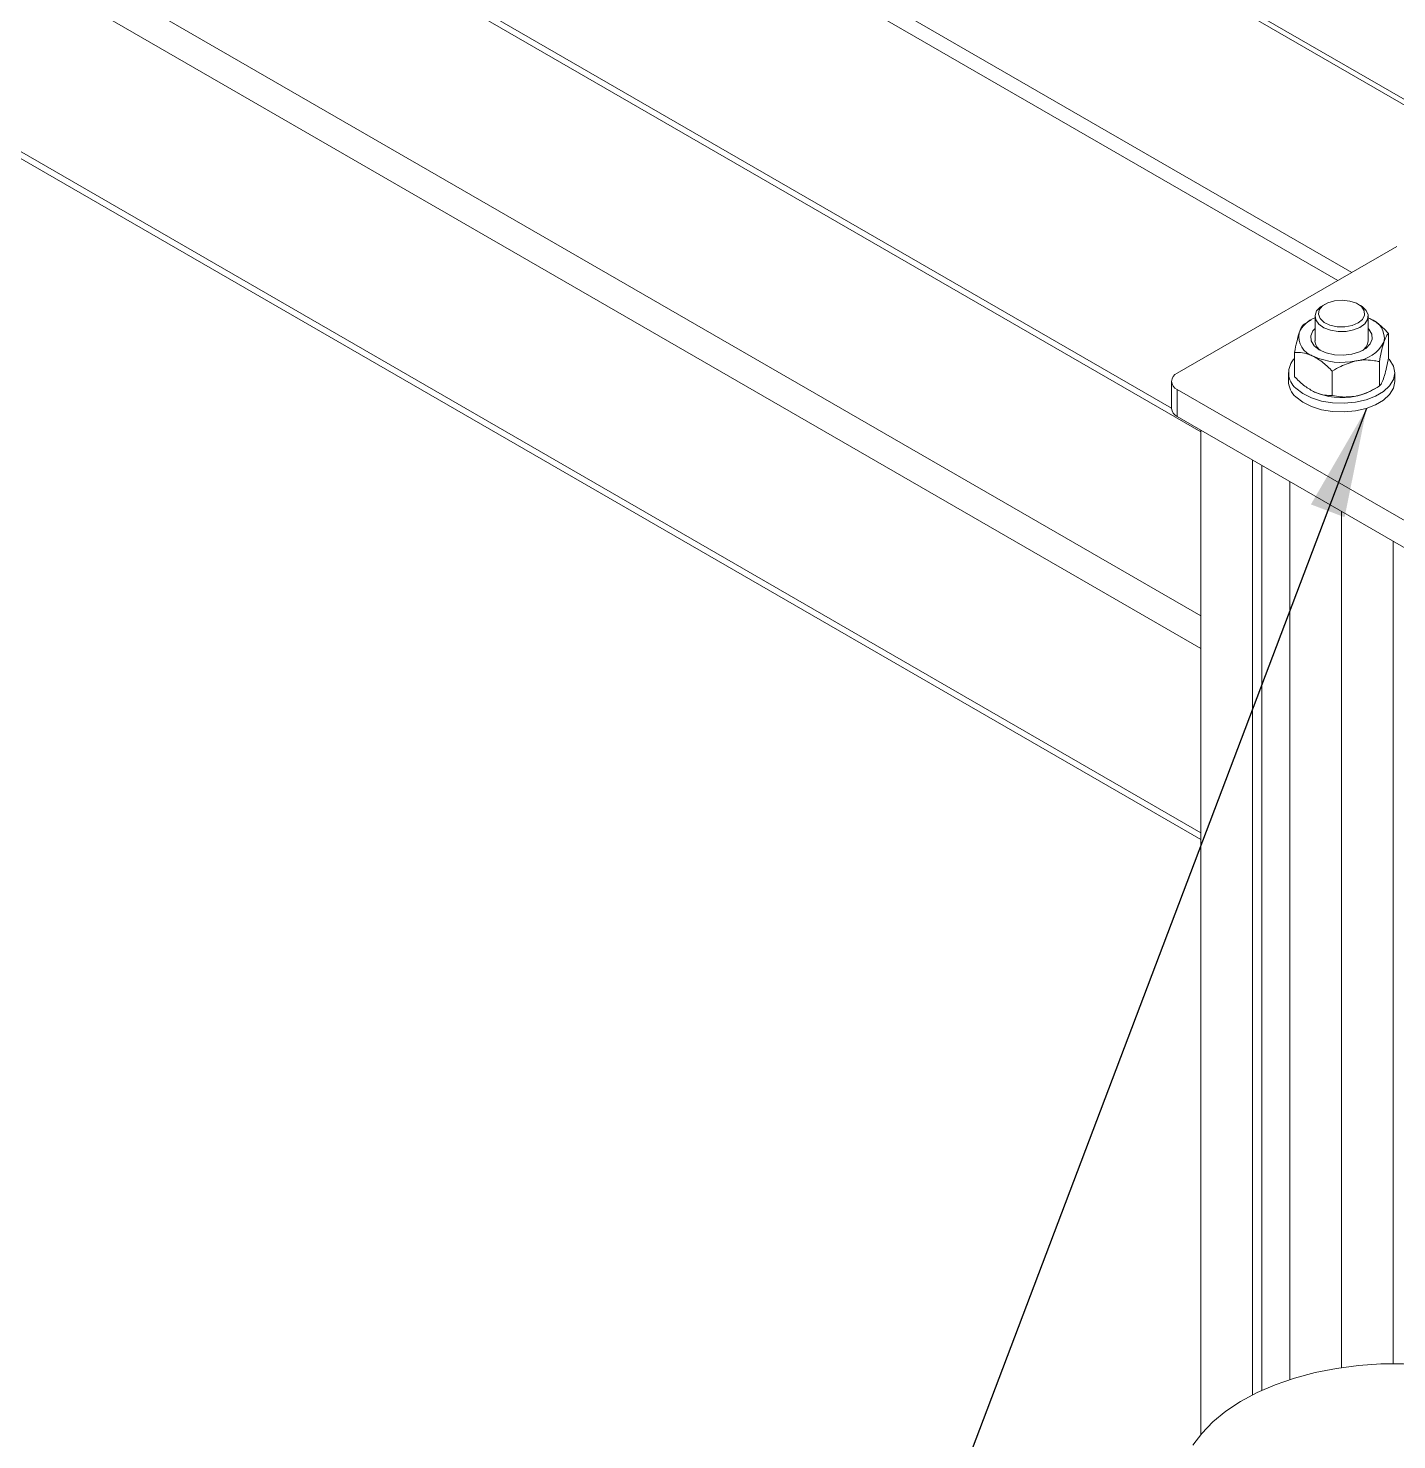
# Model space of a CAD drawing. Header units: millimetres. Extents: x 15 to 589, y 5 to 415.
# Drawn here: x 148.37 to 189.6, y 191.28 to 233.82 of the extents above; entities that cross this region are included whole.
import ezdxf

# ---------------------------------------------------------------- set-up
doc = ezdxf.new("R2010")
doc.units = ezdxf.units.MM
doc.dimstyles.new('SLDDIMSTYLE0', dxfattribs={"dimtxt": 0.18, "dimasz": 3.302, "dimexe": 0, "dimexo": 0.0625, "dimgap": 0, "dimtad": 0, "dimtih": 1, "dimtoh": 1, "dimdec": 0, "dimrnd": 1e-09, "dimzin": 0, "dimdsep": 46, "dimtxsty": 'Standard', "dimsah": 1, "dimcen": 0.09, "dimadec": 0, "dimazin": 0, "dimtfac": 3.302, "dimtdec": 0, "dimtofl": 0, "dimtmove": 0, "dimatfit": 3, "dimfxl": 1, "dimfrac": 2, "dimtolj": 1, "dimtzin": 0, "dimarcsym": 0})

msp = doc.modelspace()

# ---------------------------------------------------------------- linework, layer by layer
at = {"color": 8, "linetype": 'Continuous', "lineweight": 15}
for p, q in [((130.189, 266.094), (192.027, 230.395)), ((130.189, 265.931), (192.355, 230.043)), ((183.69, 221.655), (126.797, 254.499)), ((183.69, 215.124), (115.907, 254.254)), ((121.988, 251.723), (183.69, 216.103)), ((115.907, 248.701), (183.69, 209.571))]:
    msp.add_line(p, q, dxfattribs=at)
at = {"color": 7, "linetype": 'Continuous', "lineweight": 15}
for p, q in [((121.776, 264.828), (188.244, 226.456)), ((121.776, 264.338), (187.82, 226.211)), ((182.808, 222.367), (126.972, 254.6)), ((116.031, 248.427), (183.69, 209.368)), ((189.596, 227.236), (182.984, 223.419)), ((187.438, 225.501), (187.367, 225.461)), ((188.499, 225.461), (188.428, 225.501)), ((187.133, 225.134), (187.133, 224.391)), ((188.733, 224.391), (188.733, 225.134)), ((188.781, 225.066), (188.733, 225.089)), ((186.924, 224.972), (186.795, 224.898)), ((187.014, 225.028), (186.913, 224.97)), ((189.35, 224.62), (189.35, 223.887)), ((186.517, 224.046), (186.517, 223.313)), ((189.072, 223.768), (189.072, 223.035)), ((186.333, 223.436), (186.333, 223.174)), ((187.655, 223.481), (187.655, 222.748)), ((189.533, 223.174), (189.533, 223.436)), ((182.808, 223.174), (182.808, 222.358)), ((182.984, 222.929), (199.671, 213.296)), ((182.984, 222.929), (182.984, 222.113)), ((188.853, 222.905), (188.953, 222.963)), ((182.984, 222.113), (199.671, 212.479)), ((183.69, 221.705), (183.69, 191.432)), ((185.246, 220.807), (185.246, 192.626)), ((185.529, 220.643), (185.529, 192.763)), ((186.378, 220.153), (186.378, 193.091)), ((187.933, 219.255), (187.933, 193.453)), ((189.489, 218.357), (189.489, 193.572))]:
    msp.add_line(p, q, dxfattribs=at)
at = {"color": 7, "linetype": 'Continuous', "lineweight": 15, "flags": 128}
for points in [[(188.249, 224.855), (188.434, 224.934), (188.566, 225.043), (188.629, 225.171), (188.617, 225.304), (188.53, 225.427), (188.379, 225.527), (188.18, 225.594), (187.953, 225.62), (187.725, 225.602), (187.519, 225.542), (187.359, 225.446), (187.26, 225.326), (187.234, 225.194), (187.284, 225.064), (187.405, 224.951), (187.583, 224.866), (187.798, 224.819), (188.029, 224.815), (188.249, 224.855)], [(188.294, 224.722), (188.067, 224.679), (187.829, 224.676), (187.6, 224.714), (187.4, 224.79), (187.248, 224.896), (187.157, 225.023), (187.135, 225.16), (187.183, 225.295), (187.299, 225.415), (187.367, 225.461)], [(188.499, 225.461), (188.549, 225.429), (188.672, 225.311), (188.73, 225.177), (188.716, 225.04), (188.633, 224.911), (188.488, 224.801), (188.294, 224.722)], [(188.733, 224.771), (188.758, 224.745), (188.846, 224.601), (188.859, 224.448), (188.798, 224.3), (188.667, 224.167), (188.476, 224.061), (188.241, 223.991), (187.981, 223.961), (187.718, 223.975), (187.472, 224.031), (187.263, 224.125), (187.108, 224.249), (187.021, 224.393), (187.007, 224.546), (187.068, 224.695), (187.133, 224.771)], [(186.556, 222.966), (186.763, 222.806), (187.025, 222.675), (187.329, 222.58), (187.662, 222.525), (188.007, 222.513), (188.349, 222.544), (188.671, 222.616), (188.959, 222.727), (189.199, 222.871), (189.38, 223.041), (189.493, 223.23), (189.533, 223.428), (189.499, 223.627), (189.391, 223.817), (189.366, 223.846)], [(186.556, 222.705), (186.763, 222.545), (187.025, 222.414), (187.329, 222.319), (187.662, 222.264), (188.007, 222.252), (188.349, 222.282), (188.671, 222.355), (188.959, 222.466), (189.199, 222.609), (189.38, 222.78), (189.493, 222.969), (189.533, 223.167), (189.533, 223.174)], [(183.455, 191.109), (183.722, 191.47), (184.053, 191.813), (184.444, 192.135), (184.892, 192.431), (185.39, 192.698), (185.934, 192.934), (186.518, 193.136), (187.135, 193.301), (187.779, 193.428), (188.442, 193.516), (189.117, 193.563), (189.798, 193.569), (190.475, 193.534), (191.143, 193.459), (191.793, 193.343), (192.419, 193.189), (193.014, 192.998), (193.57, 192.772), (194.083, 192.514), (194.546, 192.226), (194.955, 191.912), (195.304, 191.575), (195.591, 191.219)]]:
    msp.add_lwpolyline(points, dxfattribs=at)
at = {"color": 7, "linetype": 'Continuous', "lineweight": 15}
for centre, radius, start, end in [((187.431, 224.296), 0.847, 110.6086, 156.3149), ((188.6, 224.472), 0.622, 349.4817, 73.0724), ((187.267, 224.523), 0.622, 169.4812, 253.0728), ((187.52, 224.427), 0.389, 185.318, 239.8498), ((188.266, 224.849), 1.064, 275.2416, 332.5406), ((188.359, 224.419), 0.375, 299.1104, 355.721), ((186.954, 223.434), 0.615, 135.4023, 229.5563), ((187.937, 225.808), 2.063, 245.6445, 281.9344), ((183.076, 223.174), 0.262, 110.7841, 249.2162), ((186.982, 223.194), 0.649, 181.7365, 228.9315), ((187.937, 224.746), 2.063, 245.6445, 281.9344), ((188.067, 224.307), 1.607, 280.6385, 299.2708), ((183.108, 222.388), 0.302, 185.6939, 245.6255)]:
    msp.add_arc(centre, radius, start, end, dxfattribs=at)
for points, knots in [([(189.35, 224.62), (189.272, 224.697), (189.113, 224.853), (188.917, 224.995), (188.804, 225.054), (188.781, 225.066)], [0, 0, 0, 0, 0.432384, 0.879551, 1, 1, 1, 1]), ([(186.656, 224.636), (186.631, 224.552), (186.583, 224.384), (186.539, 224.158), (186.517, 224.046)], [0, 0, 0, 0, 0.503995, 1, 1, 1, 1]), ([(186.795, 224.898), (186.776, 224.878), (186.737, 224.837), (186.689, 224.735), (186.662, 224.653), (186.656, 224.636)], [0, 0, 0, 0, 0.432386, 0.879554, 1, 1, 1, 1]), ([(189.211, 224.358), (189.235, 224.424), (189.284, 224.553), (189.328, 224.598), (189.35, 224.62)], [0, 0, 0, 0, 0.503998, 1, 1, 1, 1]), ([(189.072, 223.768), (189.091, 223.865), (189.129, 224.061), (189.177, 224.253), (189.205, 224.34), (189.211, 224.358)], [0, 0, 0, 0, 0.43238, 0.879548, 1, 1, 1, 1]), ([(186.517, 224.046), (186.595, 224.046), (186.753, 224.045), (186.95, 223.992), (187.062, 223.939), (187.086, 223.928)], [0, 0, 0, 0, 0.432384, 0.879551, 1, 1, 1, 1]), ([(187.086, 223.928), (187.186, 223.869), (187.385, 223.751), (187.566, 223.571), (187.655, 223.481)], [0, 0, 0, 0, 0.503997, 1, 1, 1, 1]), ([(187.655, 223.481), (187.738, 223.533), (187.962, 223.67), (188.209, 223.743), (188.363, 223.789)], [0, 0, 0, 0, 0.37265, 1, 1, 1, 1]), ([(188.363, 223.789), (188.378, 223.792), (188.572, 223.829), (188.817, 223.822), (189.025, 223.778), (189.072, 223.768)], [0, 0, 0, 0, 0.059416, 0.787738, 1, 1, 1, 1]), ([(189.35, 223.887), (189.331, 223.79), (189.292, 223.593), (189.244, 223.402), (189.217, 223.315), (189.211, 223.297)], [0, 0, 0, 0, 0.43238, 0.879548, 1, 1, 1, 1]), ([(187.086, 222.867), (186.986, 222.926), (186.787, 223.043), (186.606, 223.224), (186.517, 223.313)], [0, 0, 0, 0, 0.503997, 1, 1, 1, 1]), ([(189.072, 223.035), (189.025, 223.006), (188.817, 222.878), (188.572, 222.772), (188.378, 222.731), (188.363, 222.728)], [0, 0, 0, 0, 0.212262, 0.940584, 1, 1, 1, 1]), ([(189.211, 223.297), (189.186, 223.231), (189.138, 223.101), (189.094, 223.057), (189.072, 223.035)], [0, 0, 0, 0, 0.503998, 1, 1, 1, 1]), ([(187.655, 222.748), (187.577, 222.749), (187.419, 222.749), (187.222, 222.802), (187.11, 222.855), (187.086, 222.867)], [0, 0, 0, 0, 0.432383, 0.87955, 1, 1, 1, 1]), ([(188.363, 222.728), (188.209, 222.711), (187.962, 222.684), (187.738, 222.731), (187.655, 222.748)], [0, 0, 0, 0, 0.62735, 1, 1, 1, 1])]:
    msp.add_open_spline(points, degree=3, knots=knots, dxfattribs=at)

# ---------------------------------------------------------------- leaders
at = {"color": 7, "linetype": 'Continuous', "lineweight": 0}
for points in [[(188.688, 222.36), (130.312, 68.385)], [(218.651, 208.265), (167.242, 68.402)], [(219.435, 205.96), (185.166, 68.556)]]:
    msp.add_leader(points, dimstyle='SLDDIMSTYLE0', dxfattribs=at)

doc.saveas('drawing.dxf')
